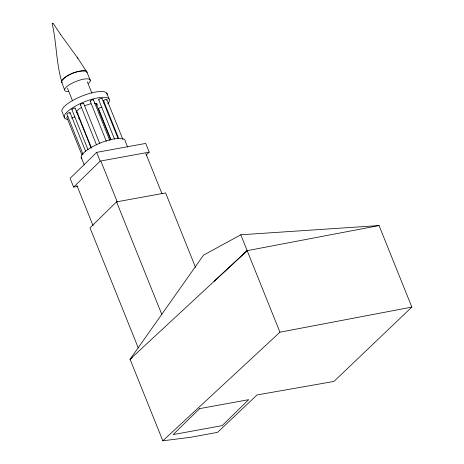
<?xml version="1.0" encoding="UTF-8"?>
<svg xmlns="http://www.w3.org/2000/svg" width="464" height="464" viewBox="0 0 464 464"><rect width="100%" height="100%" fill="white"/><g stroke="black" fill="none" stroke-linecap="round" stroke-linejoin="round"><path stroke-width="0.7" d="M64.595 89.819C55.9 68.91 57.263 45.484 52.159 23.618L53.14 23.264L60.627 34.562L60.401 34.255L77.906 58.336L87.052 72.372L90.335 80.527M131.266 358.539L130.053 359.269L203.51 255.171L240.793 234.784L379.065 225.562L411.841 307.093L333.947 381.431L257.021 394.963L217.575 432.349L190.321 437.326L162.829 440.8L130.053 359.269L247.173 250.659L379.065 225.562M146.143 155.15L149.205 152.151L145.696 143.417L96.657 152.372L70.105 178.35L73.614 187.085L77.877 186.308M73.614 187.085L100.172 161.107L149.205 152.151M195.547 267.426L165.596 192.92L116.557 201.875L90.004 227.853L138.301 348.006M242.974 254.655L247.173 250.659L214.043 281.375M162.829 440.8L279.949 332.189L411.841 307.093M130.053 359.269L132.223 357.373M52.647 23.606L52.159 23.618M77.181 57.35L77.906 58.336M61.95 82.534L61.318 81.67C66.387 74.112 77.21 70.389 86.101 71.073L87.052 72.372A13.775 4.002 -21.9 0 0 72.581 73.353A13.775 4.002 -21.9 0 0 61.735 82.627M240.793 234.784L279.949 332.189M145.795 153.462L162 193.784M106.749 93.131L109.092 98.954M127.617 147.094L125.274 141.271A23.618 6.867 -21.9 0 0 100.462 142.941A23.618 6.867 -21.9 0 0 81.873 158.845M106.807 99.476L122.925 139.571M103.605 100.914L118.651 138.342M101.941 98.391L118.059 138.492M98.739 99.835L114.591 139.264M98.583 108.843L110.942 139.583M87.342 81.826L91.913 93.183M95.944 103.211L110.716 139.966M93.455 99.818L109.84 140.586M90.254 101.262L106.372 141.358M83.619 103.373L99.737 143.469M80.417 104.812L96.535 144.913M101.071 161.634L117.276 201.95M96.657 152.372L100.172 161.107M116.557 201.875L161.895 314.644M67.466 88.235L72.57 100.937M76.601 110.96L91.379 147.714M75.075 108.095L91.193 148.196M71.874 109.539L87.992 149.634M70.11 112.729L85.689 151.49M83.027 154.268L66.909 114.167A1.769 0.516 -21.9 0 1 68.945 112.758A1.769 0.516 -21.9 0 1 69.67 113.419M81.896 154.889L66.851 117.462A1.769 0.516 -21.9 0 1 68.034 116.36M81.154 157.203L84.28 164.969M64.566 117.984L62.222 112.16A24.273 7.059 -21.9 0 1 82.395 95.886A24.273 7.059 -21.9 0 1 107.161 94.459M76.844 185.327L93.055 225.643M68.312 91.512A13.775 4.002 -21.9 0 1 67.651 85.962A13.775 4.002 -21.9 0 1 84.906 78.973A13.775 4.002 -21.9 0 1 88.572 83.305M67.901 119.497A24.273 7.059 -21.9 0 1 84.738 101.709A24.273 7.059 -21.9 0 1 107.723 103.814M79.814 118.198A24.273 7.059 -21.9 0 1 78.619 118.488M94.238 103.339A11.153 3.242 -21.9 0 1 97.034 105.461M78.132 113.535A11.153 3.242 -21.9 0 1 77.181 113.28M76.409 112.23A11.153 3.242 -21.9 0 1 81.09 107.654M84.854 105.775A11.153 3.242 -21.9 0 1 90.869 103.803M103.988 103.518A1.769 0.516 -21.9 0 1 104.731 103.112M104.029 101.007A1.769 0.516 -21.9 0 1 104.04 100.224A1.769 0.516 -21.9 0 1 106.384 99.377A1.769 0.516 -21.9 0 1 106.372 100.166M99.163 99.928A1.769 0.516 -21.9 0 1 98.989 99.284A1.769 0.516 -21.9 0 1 101.048 98.362A1.769 0.516 -21.9 0 1 101.935 98.681M90.677 101.355A1.769 0.516 -21.9 0 1 91.431 100.16A1.769 0.516 -21.9 0 1 93.45 100.108M80.84 104.905A1.769 0.516 -21.9 0 1 80.666 104.267A1.769 0.516 -21.9 0 1 82.725 103.339A1.769 0.516 -21.9 0 1 83.613 103.658M72.297 109.632A1.769 0.516 -21.9 0 1 73.057 108.437A1.769 0.516 -21.9 0 1 75.069 108.385M71.723 118.256A1.769 0.516 -21.9 0 1 73.329 117.27A1.769 0.516 -21.9 0 1 74.919 117.102M99.006 108.936A1.769 0.516 -21.9 0 1 99.366 107.938A1.769 0.516 -21.9 0 1 101.784 107.399M199.671 408.622L173.113 434.594L222.146 425.639L248.704 399.661L199.671 408.622"/></g></svg>
